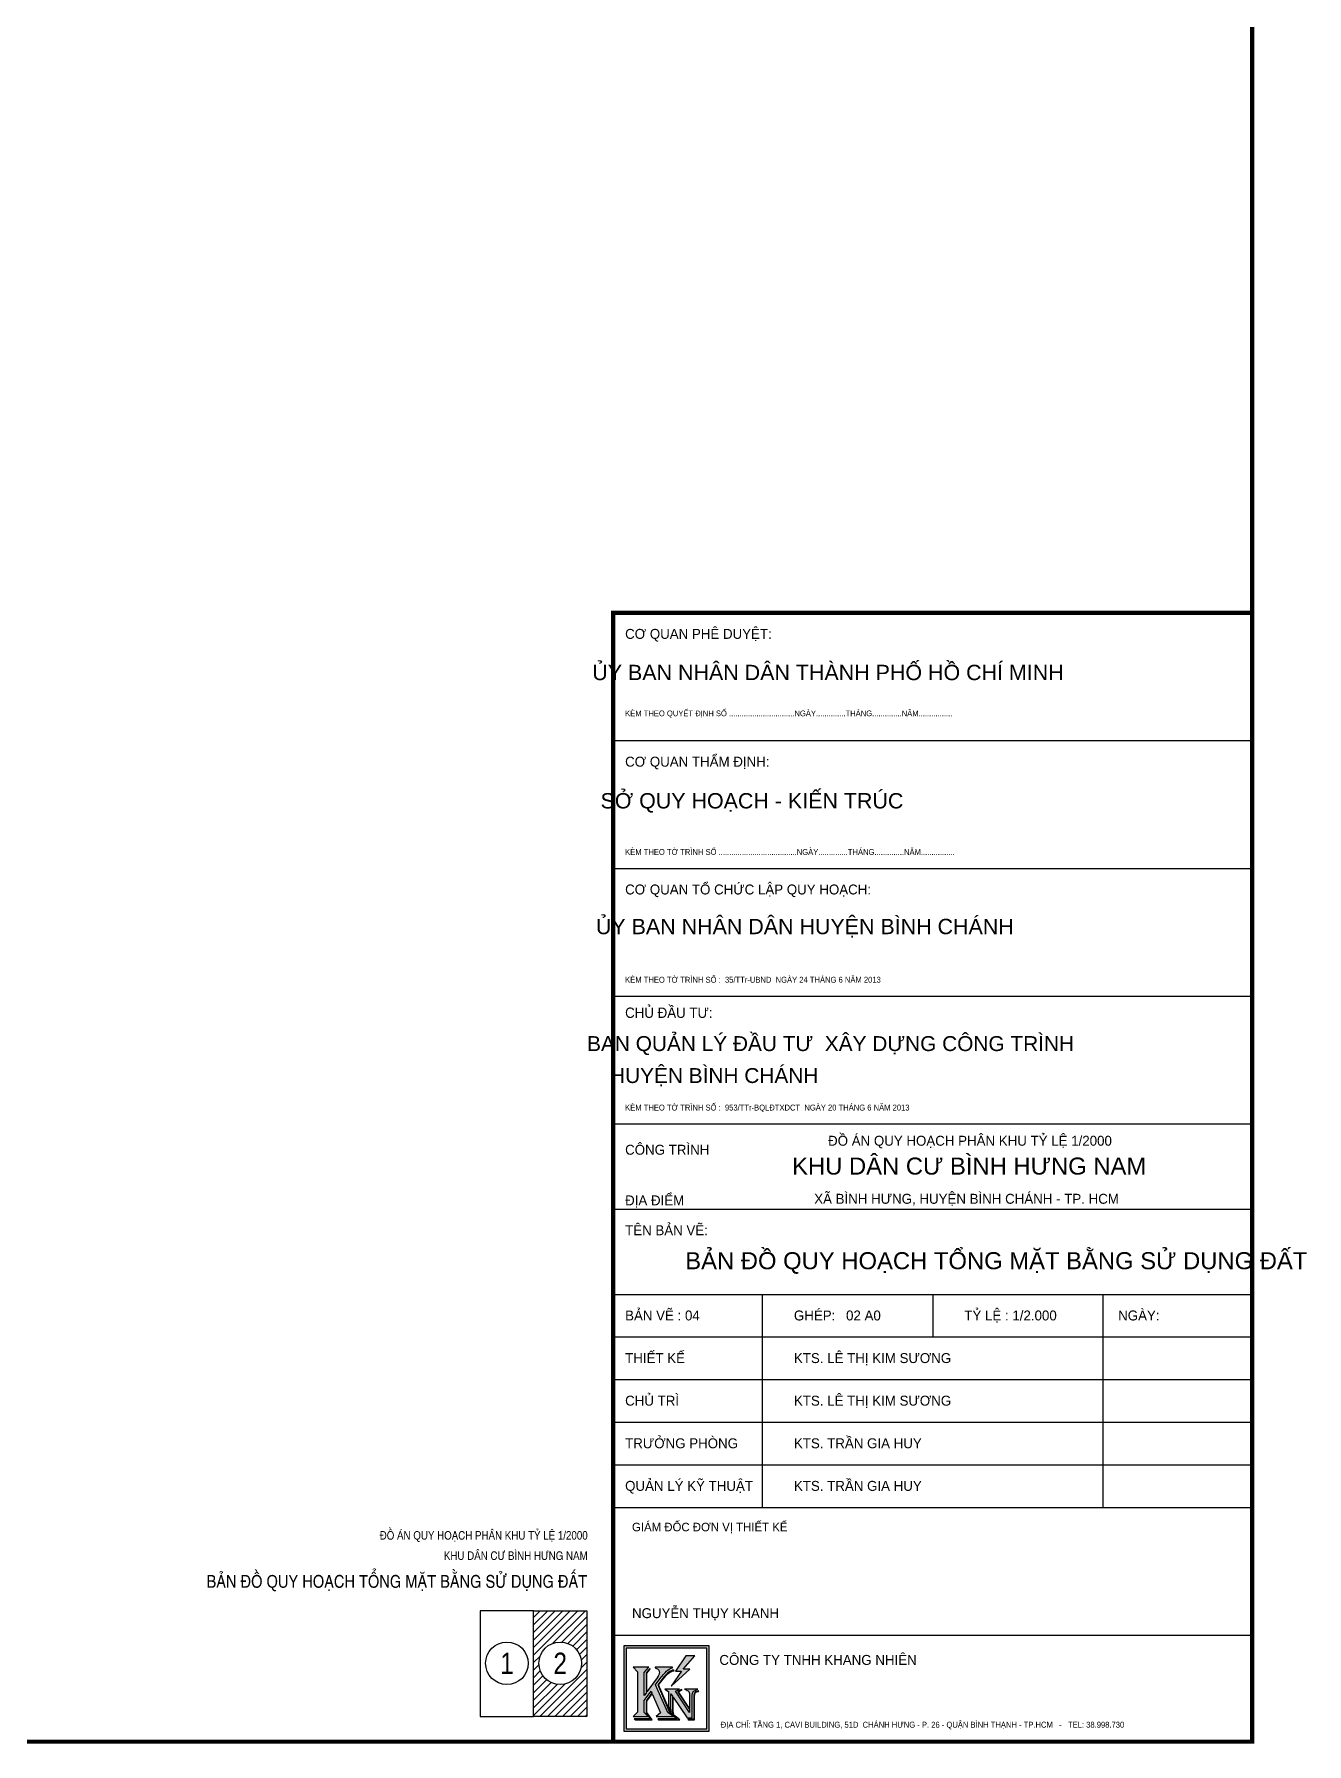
# Model space of a CAD drawing. Header units: metres. Extents: x 0 to 605536, y 0 to 1204694.
# Drawn here: x 601879 to 602477, y 1182421 to 1183223 of the extents above; entities that cross this region are included whole.
import ezdxf
from ezdxf.enums import TextEntityAlignment as Align

# ---------------------------------------------------------------- set-up
doc = ezdxf.new("R2010")
doc.units = ezdxf.units.M
doc.header["$LTSCALE"] = 10
doc.header["$MEASUREMENT"] = 0
doc.layers.get('0').update_dxf_attribs({"lineweight": 0})
for name, color, linetype, lineweight in [('0-0', 7, 'Continuous', 0), ('CHU', 7, 'Continuous', 13), ('KHUNG 1', 7, 'Continuous', 5)]:
    doc.layers.add(name, color=color, linetype=linetype, lineweight=lineweight)
for name, color, linetype in [('A-GHICHU', 7, 'Continuous'), ('DTEXT', 7, 'Continuous'), ('G-Frame', 7, 'Continuous'), ('Layer 1', 7, 'Continuous')]:
    doc.layers.add(name, color=color, linetype=linetype)
doc.styles.add('AVO', font='VAVON.TTF')
doc.styles.add('ICIC-2', font='VNI-HelveB.TTF')
doc.styles.add('VHEL-R', font='VHELVCN.TTF')

# ---------------------------------------------------------------- blocks, each defined once
blk = doc.blocks.new('LOGO')
at = {"layer": 'Layer 1'}
h = blk.add_hatch(color=150, dxfattribs=at)
h.paths.add_polyline_path([(0, 0), (3.937, 0), (3.937, 3.937), (0, 3.937)])
h.paths.add_polyline_path([(0.107, 0.107), (3.83, 0.107), (3.83, 3.83), (0.107, 3.83)], flags=16)
h = blk.add_hatch(color=1, dxfattribs=at)
edge = h.paths.add_edge_path()
edge.add_spline(control_points=[(2.86, 3.475), (2.86, 3.475), (3.28, 3.475), (3.28, 3.475), (3.28, 3.475), (3.28, 3.475), (2.743, 2.864), (2.743, 2.864), (2.743, 2.864), (2.743, 2.864), (3.057, 2.864), (3.057, 2.864), (3.057, 2.864), (3.057, 2.864), (2.194, 2.073), (2.194, 2.073), (2.194, 2.073), (2.194, 2.073), (2.669, 2.76), (2.669, 2.76), (2.669, 2.76), (2.669, 2.76), (2.393, 2.766), (2.393, 2.766), (2.393, 2.766), (2.393, 2.766), (2.86, 3.475), (2.86, 3.475)], knot_values=[0, 0, 0, 0, 0.142857, 0.142857, 0.142857, 0.142867, 0.285714, 0.285714, 0.285714, 0.285724, 0.428571, 0.428571, 0.428571, 0.428581, 0.571429, 0.571429, 0.571429, 0.571539, 0.714286, 0.714286, 0.714286, 0.714396, 0.857143, 0.857143, 0.857143, 0.857253, 1, 1, 1, 1], degree=3, periodic=0)
h = blk.add_hatch(color=150, dxfattribs=at)
edge = h.paths.add_edge_path()
edge.add_spline(control_points=[(0.437, 2.945), (0.437, 2.945), (1.155, 2.945), (1.155, 2.945), (1.155, 2.945), (1.155, 2.945), (0.945, 2.708), (0.945, 2.708), (0.945, 2.708), (0.945, 2.708), (0.945, 1.638), (0.945, 1.638), (0.945, 1.638), (0.945, 1.638), (1.027, 1.749), (1.027, 1.749), (1.027, 1.749), (1.027, 1.749), (1.027, 2.693), (1.027, 2.693), (1.027, 2.693), (1.027, 2.693), (1.199, 2.887), (1.199, 2.887), (1.199, 2.887), (1.199, 2.887), (1.222, 2.851), (1.222, 2.851), (1.222, 2.851), (1.222, 2.851), (1.064, 2.669), (1.064, 2.669), (1.064, 2.669), (1.064, 2.669), (1.064, 1.808), (1.064, 1.808), (1.064, 1.808), (1.064, 1.808), (1.543, 2.461), (1.543, 2.461), (1.543, 2.461), (1.61, 2.558), (1.644, 2.643), (1.644, 2.715), (1.644, 2.715), (1.644, 2.757), (1.625, 2.8), (1.587, 2.844), (1.587, 2.844), (1.541, 2.884), (1.494, 2.911), (1.445, 2.926), (1.445, 2.926), (1.445, 2.926), (1.445, 2.945), (1.445, 2.945), (1.445, 2.945), (1.445, 2.945), (2.255, 2.945), (2.255, 2.945), (2.255, 2.945), (2.255, 2.945), (2.255, 2.926), (2.255, 2.926), (2.255, 2.926), (2.077, 2.876), (1.886, 2.709), (1.682, 2.425), (1.682, 2.425), (1.682, 2.425), (1.468, 2.131), (1.468, 2.131), (1.468, 2.131), (1.468, 2.131), (2.037, 0.859), (2.037, 0.859), (2.037, 0.859), (2.037, 0.859), (2.293, 0.668), (2.293, 0.668), (2.293, 0.668), (2.293, 0.668), (1.495, 0.668), (1.495, 0.668), (1.495, 0.668), (1.495, 0.668), (1.697, 0.843), (1.697, 0.843), (1.697, 0.843), (1.697, 0.843), (1.316, 1.722), (1.316, 1.722), (1.316, 1.722), (1.316, 1.722), (1.063, 1.373), (1.063, 1.373), (1.063, 1.373), (1.063, 1.373), (1.064, 0.862), (1.064, 0.862), (1.064, 0.862), (1.064, 0.862), (1.316, 0.523), (1.316, 0.523), (1.316, 0.523), (1.316, 0.523), (0.525, 0.523), (0.525, 0.523), (0.525, 0.523), (0.525, 0.523), (0.485, 0.571), (0.485, 0.571), (0.485, 0.571), (0.485, 0.571), (1.223, 0.571), (1.223, 0.571), (1.223, 0.571), (1.223, 0.571), (1.027, 0.842), (1.027, 0.842), (1.027, 0.842), (1.027, 0.842), (1.027, 1.394), (1.027, 1.394), (1.027, 1.394), (1.027, 1.394), (1.293, 1.772), (1.293, 1.772), (1.293, 1.772), (1.293, 1.772), (1.262, 1.849), (1.262, 1.849), (1.262, 1.849), (1.262, 1.849), (0.945, 1.413), (0.945, 1.413), (0.945, 1.413), (0.945, 1.413), (0.945, 0.862), (0.945, 0.862), (0.945, 0.862), (0.945, 0.862), (1.13, 0.668), (1.13, 0.668), (1.13, 0.668), (1.13, 0.668), (0.424, 0.668), (0.424, 0.668), (0.424, 0.668), (0.424, 0.668), (0.636, 0.876), (0.636, 0.876), (0.636, 0.876), (0.636, 0.876), (0.636, 2.73), (0.636, 2.73), (0.636, 2.73), (0.636, 2.73), (0.437, 2.945), (0.437, 2.945)], knot_values=[0, 0, 0, 0, 0.025, 0.025, 0.025, 0.02511, 0.05, 0.05, 0.05, 0.05001, 0.075, 0.075, 0.075, 0.07511, 0.1, 0.1, 0.1, 0.10011, 0.125, 0.125, 0.125, 0.12501, 0.15, 0.15, 0.15, 0.15001, 0.175, 0.175, 0.175, 0.17501, 0.2, 0.2, 0.2, 0.20001, 0.225, 0.225, 0.225, 0.22501, 0.25, 0.25, 0.25, 0.25001, 0.275, 0.275, 0.275, 0.27501, 0.3, 0.3, 0.3, 0.30001, 0.325, 0.325, 0.325, 0.32501, 0.35, 0.35, 0.35, 0.35001, 0.375, 0.375, 0.375, 0.37501, 0.4, 0.4, 0.4, 0.40001, 0.425, 0.425, 0.425, 0.42501, 0.45, 0.45, 0.45, 0.45001, 0.475, 0.475, 0.475, 0.47501, 0.5, 0.5, 0.5, 0.50011, 0.525, 0.525, 0.525, 0.52511, 0.55, 0.55, 0.55, 0.55011, 0.575, 0.575, 0.575, 0.57511, 0.6, 0.6, 0.6, 0.60011, 0.625, 0.625, 0.625, 0.62511, 0.65, 0.65, 0.65, 0.65011, 0.675, 0.675, 0.675, 0.67511, 0.7, 0.7, 0.7, 0.70011, 0.725, 0.725, 0.725, 0.72511, 0.75, 0.75, 0.75, 0.75011, 0.775, 0.775, 0.775, 0.77511, 0.8, 0.8, 0.8, 0.80011, 0.825, 0.825, 0.825, 0.82511, 0.85, 0.85, 0.85, 0.85011, 0.875, 0.875, 0.875, 0.87511, 0.9, 0.9, 0.9, 0.90011, 0.925, 0.925, 0.925, 0.92511, 0.95, 0.95, 0.95, 0.95011, 0.975, 0.975, 0.975, 0.97511, 1, 1, 1, 1], degree=3, periodic=0)
edge = h.paths.add_edge_path()
edge.add_spline(control_points=[(2.331, 2.781), (2.261, 2.781), (2.187, 2.754), (2.108, 2.701), (2.108, 2.701), (2.036, 2.652), (1.959, 2.577), (1.877, 2.475), (1.877, 2.475), (1.877, 2.475), (1.608, 2.133), (1.608, 2.133), (1.608, 2.133), (1.608, 2.133), (2.152, 0.86), (2.152, 0.86), (2.152, 0.86), (2.152, 0.86), (2.589, 0.523), (2.589, 0.523), (2.589, 0.523), (2.589, 0.523), (1.608, 0.523), (1.608, 0.523), (1.608, 0.523), (1.608, 0.523), (1.564, 0.571), (1.564, 0.571), (1.564, 0.571), (1.564, 0.571), (2.458, 0.571), (2.458, 0.571), (2.458, 0.571), (2.458, 0.571), (2.129, 0.828), (2.129, 0.828), (2.129, 0.828), (2.129, 0.828), (1.564, 2.132), (1.564, 2.132), (1.564, 2.132), (1.564, 2.132), (1.852, 2.502), (1.852, 2.502), (1.852, 2.502), (2.003, 2.696), (2.157, 2.801), (2.314, 2.817), (2.314, 2.817), (2.314, 2.817), (2.331, 2.781), (2.331, 2.781)], knot_values=[0, 0, 0, 0, 0.076923, 0.076923, 0.076923, 0.077033, 0.153846, 0.153846, 0.153846, 0.153856, 0.230769, 0.230769, 0.230769, 0.230779, 0.307692, 0.307692, 0.307692, 0.307702, 0.384615, 0.384615, 0.384615, 0.384625, 0.461538, 0.461538, 0.461538, 0.461548, 0.538462, 0.538462, 0.538462, 0.538572, 0.615385, 0.615385, 0.615385, 0.615495, 0.692308, 0.692308, 0.692308, 0.692418, 0.769231, 0.769231, 0.769231, 0.769341, 0.846154, 0.846154, 0.846154, 0.846264, 0.923077, 0.923077, 0.923077, 0.923187, 1, 1, 1, 1], degree=3, periodic=0)
h = blk.add_hatch(color=3, dxfattribs=at)
edge = h.paths.add_edge_path()
edge.add_spline(control_points=[(3.424, 1.94), (3.319, 1.896), (3.252, 1.859), (3.224, 1.826), (3.224, 1.826), (3.179, 1.774), (3.157, 1.694), (3.157, 1.589), (3.157, 1.589), (3.157, 1.589), (3.157, 1.521), (3.157, 1.521), (3.157, 1.521), (3.157, 1.521), (3.157, 0.608), (3.157, 0.608), (3.157, 0.608), (3.157, 0.608), (2.925, 0.608), (2.925, 0.608), (2.925, 0.608), (2.925, 0.608), (2.286, 1.558), (2.286, 1.558), (2.286, 1.558), (2.286, 1.558), (2.286, 0.994), (2.286, 0.994), (2.286, 0.994), (2.286, 0.994), (2.286, 0.947), (2.286, 0.947), (2.286, 0.947), (2.286, 0.947), (2.303, 0.799), (2.303, 0.799), (2.303, 0.799), (2.303, 0.797), (2.304, 0.794), (2.304, 0.792), (2.304, 0.792), (2.304, 0.792), (2.266, 0.822), (2.266, 0.822), (2.266, 0.822), (2.257, 0.858), (2.253, 0.898), (2.253, 0.943), (2.253, 0.943), (2.253, 0.943), (2.253, 1.041), (2.253, 1.041), (2.253, 1.041), (2.253, 1.041), (2.253, 1.609), (2.253, 1.609), (2.253, 1.609), (2.253, 1.609), (2.177, 1.719), (2.177, 1.719), (2.177, 1.719), (2.177, 1.719), (2.177, 1.12), (2.177, 1.12), (2.177, 1.12), (2.177, 1.023), (2.181, 0.943), (2.19, 0.88), (2.19, 0.88), (2.19, 0.88), (2.184, 0.885), (2.184, 0.885), (2.184, 0.885), (2.184, 0.885), (2.069, 1.153), (2.069, 1.153), (2.069, 1.153), (2.069, 1.153), (2.069, 1.822), (2.069, 1.822), (2.069, 1.822), (2.069, 1.822), (1.888, 1.94), (1.888, 1.94), (1.888, 1.94), (1.888, 1.94), (2.574, 1.94), (2.574, 1.94), (2.574, 1.94), (2.574, 1.94), (2.382, 1.839), (2.382, 1.839), (2.382, 1.839), (2.382, 1.839), (3.037, 0.861), (3.037, 0.861), (3.037, 0.861), (3.037, 0.861), (3.037, 0.988), (3.037, 0.988), (3.037, 0.988), (3.037, 0.988), (2.475, 1.822), (2.475, 1.822), (2.475, 1.822), (2.475, 1.822), (2.665, 1.923), (2.665, 1.923), (2.665, 1.923), (2.665, 1.923), (2.691, 1.902), (2.691, 1.902), (2.691, 1.902), (2.691, 1.902), (2.521, 1.814), (2.521, 1.814), (2.521, 1.814), (2.521, 1.814), (3.037, 1.039), (3.037, 1.039), (3.037, 1.039), (3.037, 1.039), (3.037, 1.524), (3.037, 1.524), (3.037, 1.524), (3.037, 1.524), (3.037, 1.58), (3.037, 1.58), (3.037, 1.58), (3.037, 1.701), (3.024, 1.781), (2.998, 1.821), (2.998, 1.821), (2.976, 1.86), (2.912, 1.899), (2.808, 1.94), (2.808, 1.94), (2.808, 1.94), (3.424, 1.94), (3.424, 1.94)], knot_values=[0, 0, 0, 0, 0.028571, 0.028571, 0.028571, 0.028681, 0.057143, 0.057143, 0.057143, 0.057153, 0.085714, 0.085714, 0.085714, 0.085824, 0.114286, 0.114286, 0.114286, 0.114396, 0.142857, 0.142857, 0.142857, 0.142867, 0.171429, 0.171429, 0.171429, 0.171439, 0.2, 0.2, 0.2, 0.20001, 0.228571, 0.228571, 0.228571, 0.228581, 0.257143, 0.257143, 0.257143, 0.257153, 0.285714, 0.285714, 0.285714, 0.285724, 0.314286, 0.314286, 0.314286, 0.314296, 0.342857, 0.342857, 0.342857, 0.342867, 0.371429, 0.371429, 0.371429, 0.371439, 0.4, 0.4, 0.4, 0.40001, 0.428571, 0.428571, 0.428571, 0.428581, 0.457143, 0.457143, 0.457143, 0.457153, 0.485714, 0.485714, 0.485714, 0.485724, 0.514286, 0.514286, 0.514286, 0.514396, 0.542857, 0.542857, 0.542857, 0.542967, 0.571429, 0.571429, 0.571429, 0.571539, 0.6, 0.6, 0.6, 0.60011, 0.628571, 0.628571, 0.628571, 0.628681, 0.657143, 0.657143, 0.657143, 0.657253, 0.685714, 0.685714, 0.685714, 0.685824, 0.714286, 0.714286, 0.714286, 0.714396, 0.742857, 0.742857, 0.742857, 0.742967, 0.771429, 0.771429, 0.771429, 0.771539, 0.8, 0.8, 0.8, 0.80011, 0.828571, 0.828571, 0.828571, 0.828681, 0.857143, 0.857143, 0.857143, 0.857253, 0.885714, 0.885714, 0.885714, 0.885824, 0.914286, 0.914286, 0.914286, 0.914396, 0.942857, 0.942857, 0.942857, 0.942967, 0.971429, 0.971429, 0.971429, 0.971539, 1, 1, 1, 1], degree=3, periodic=0)
edge = h.paths.add_edge_path()
edge.add_spline(control_points=[(3.47, 1.86), (3.47, 1.86), (3.446, 1.831), (3.446, 1.831), (3.446, 1.831), (3.377, 1.818), (3.329, 1.795), (3.303, 1.761), (3.303, 1.761), (3.28, 1.727), (3.268, 1.671), (3.268, 1.592), (3.268, 1.592), (3.268, 1.592), (3.268, 0.523), (3.268, 0.523), (3.268, 0.523), (3.268, 0.523), (2.976, 0.523), (2.976, 0.523), (2.976, 0.523), (2.976, 0.523), (2.959, 0.551), (2.959, 0.551), (2.959, 0.551), (2.959, 0.551), (3.231, 0.551), (3.231, 0.551), (3.231, 0.551), (3.231, 0.551), (3.231, 1.583), (3.231, 1.583), (3.231, 1.583), (3.231, 1.679), (3.248, 1.747), (3.28, 1.785), (3.28, 1.785), (3.313, 1.823), (3.376, 1.848), (3.47, 1.86)], knot_values=[0, 0, 0, 0, 0.1, 0.1, 0.1, 0.10011, 0.2, 0.2, 0.2, 0.20001, 0.3, 0.3, 0.3, 0.30001, 0.4, 0.4, 0.4, 0.40001, 0.5, 0.5, 0.5, 0.50011, 0.6, 0.6, 0.6, 0.60011, 0.7, 0.7, 0.7, 0.70011, 0.8, 0.8, 0.8, 0.80011, 0.9, 0.9, 0.9, 0.90011, 1, 1, 1, 1], degree=3, periodic=0)
at = {"layer": 'Layer 1', "color": 150}
for points in [[(0, 0), (3.937, 0), (3.937, 3.937), (0, 3.937)], [(0.107, 0.107), (3.83, 0.107), (3.83, 3.83), (0.107, 3.83)]]:
    blk.add_lwpolyline(points, close=True, dxfattribs=at)
at = {"layer": 'Layer 1', "color": 1}
blk.add_open_spline([(2.86, 3.475), (2.86, 3.475), (3.28, 3.475), (3.28, 3.475), (3.28, 3.475), (3.28, 3.475), (2.743, 2.864), (2.743, 2.864), (2.743, 2.864), (2.743, 2.864), (3.057, 2.864), (3.057, 2.864), (3.057, 2.864), (3.057, 2.864), (2.194, 2.073), (2.194, 2.073), (2.194, 2.073), (2.194, 2.073), (2.669, 2.76), (2.669, 2.76), (2.669, 2.76), (2.669, 2.76), (2.393, 2.766), (2.393, 2.766), (2.393, 2.766), (2.393, 2.766), (2.86, 3.475), (2.86, 3.475)], degree=3, knots=[0, 0, 0, 0, 0.142857, 0.142857, 0.142857, 0.142857, 0.285714, 0.285714, 0.285714, 0.285714, 0.428571, 0.428571, 0.428571, 0.428571, 0.571429, 0.571429, 0.571429, 0.571429, 0.714286, 0.714286, 0.714286, 0.714286, 0.857143, 0.857143, 0.857143, 0.857143, 1, 1, 1, 1], dxfattribs=at)
at = {"layer": 'Layer 1', "color": 150}
blk.add_open_spline([(0.437, 2.945), (0.437, 2.945), (1.155, 2.945), (1.155, 2.945), (1.155, 2.945), (1.155, 2.945), (0.945, 2.708), (0.945, 2.708), (0.945, 2.708), (0.945, 2.708), (0.945, 1.638), (0.945, 1.638), (0.945, 1.638), (0.945, 1.638), (1.027, 1.749), (1.027, 1.749), (1.027, 1.749), (1.027, 1.749), (1.027, 2.693), (1.027, 2.693), (1.027, 2.693), (1.027, 2.693), (1.199, 2.887), (1.199, 2.887), (1.199, 2.887), (1.199, 2.887), (1.222, 2.851), (1.222, 2.851), (1.222, 2.851), (1.222, 2.851), (1.064, 2.669), (1.064, 2.669), (1.064, 2.669), (1.064, 2.669), (1.064, 1.808), (1.064, 1.808), (1.064, 1.808), (1.064, 1.808), (1.543, 2.461), (1.543, 2.461), (1.543, 2.461), (1.61, 2.558), (1.644, 2.643), (1.644, 2.715), (1.644, 2.715), (1.644, 2.757), (1.625, 2.8), (1.587, 2.844), (1.587, 2.844), (1.541, 2.884), (1.494, 2.911), (1.445, 2.926), (1.445, 2.926), (1.445, 2.926), (1.445, 2.945), (1.445, 2.945), (1.445, 2.945), (1.445, 2.945), (2.255, 2.945), (2.255, 2.945), (2.255, 2.945), (2.255, 2.945), (2.255, 2.926), (2.255, 2.926), (2.255, 2.926), (2.077, 2.876), (1.886, 2.709), (1.682, 2.425), (1.682, 2.425), (1.682, 2.425), (1.468, 2.131), (1.468, 2.131), (1.468, 2.131), (1.468, 2.131), (2.037, 0.859), (2.037, 0.859), (2.037, 0.859), (2.037, 0.859), (2.293, 0.668), (2.293, 0.668), (2.293, 0.668), (2.293, 0.668), (1.495, 0.668), (1.495, 0.668), (1.495, 0.668), (1.495, 0.668), (1.697, 0.843), (1.697, 0.843), (1.697, 0.843), (1.697, 0.843), (1.316, 1.722), (1.316, 1.722), (1.316, 1.722), (1.316, 1.722), (1.063, 1.373), (1.063, 1.373), (1.063, 1.373), (1.063, 1.373), (1.064, 0.862), (1.064, 0.862), (1.064, 0.862), (1.064, 0.862), (1.316, 0.523), (1.316, 0.523), (1.316, 0.523), (1.316, 0.523), (0.525, 0.523), (0.525, 0.523), (0.525, 0.523), (0.525, 0.523), (0.485, 0.571), (0.485, 0.571), (0.485, 0.571), (0.485, 0.571), (1.223, 0.571), (1.223, 0.571), (1.223, 0.571), (1.223, 0.571), (1.027, 0.842), (1.027, 0.842), (1.027, 0.842), (1.027, 0.842), (1.027, 1.394), (1.027, 1.394), (1.027, 1.394), (1.027, 1.394), (1.293, 1.772), (1.293, 1.772), (1.293, 1.772), (1.293, 1.772), (1.262, 1.849), (1.262, 1.849), (1.262, 1.849), (1.262, 1.849), (0.945, 1.413), (0.945, 1.413), (0.945, 1.413), (0.945, 1.413), (0.945, 0.862), (0.945, 0.862), (0.945, 0.862), (0.945, 0.862), (1.13, 0.668), (1.13, 0.668), (1.13, 0.668), (1.13, 0.668), (0.424, 0.668), (0.424, 0.668), (0.424, 0.668), (0.424, 0.668), (0.636, 0.876), (0.636, 0.876), (0.636, 0.876), (0.636, 0.876), (0.636, 2.73), (0.636, 2.73), (0.636, 2.73), (0.636, 2.73), (0.437, 2.945), (0.437, 2.945)], degree=3, knots=[0, 0, 0, 0, 0.025, 0.025, 0.025, 0.025, 0.05, 0.05, 0.05, 0.05, 0.075, 0.075, 0.075, 0.075, 0.1, 0.1, 0.1, 0.1, 0.125, 0.125, 0.125, 0.125, 0.15, 0.15, 0.15, 0.15, 0.175, 0.175, 0.175, 0.175, 0.2, 0.2, 0.2, 0.2, 0.225, 0.225, 0.225, 0.225, 0.25, 0.25, 0.25, 0.25, 0.275, 0.275, 0.275, 0.275, 0.3, 0.3, 0.3, 0.3, 0.325, 0.325, 0.325, 0.325, 0.35, 0.35, 0.35, 0.35, 0.375, 0.375, 0.375, 0.375, 0.4, 0.4, 0.4, 0.4, 0.425, 0.425, 0.425, 0.425, 0.45, 0.45, 0.45, 0.45, 0.475, 0.475, 0.475, 0.475, 0.5, 0.5, 0.5, 0.5, 0.525, 0.525, 0.525, 0.525, 0.55, 0.55, 0.55, 0.55, 0.575, 0.575, 0.575, 0.575, 0.6, 0.6, 0.6, 0.6, 0.625, 0.625, 0.625, 0.625, 0.65, 0.65, 0.65, 0.65, 0.675, 0.675, 0.675, 0.675, 0.7, 0.7, 0.7, 0.7, 0.725, 0.725, 0.725, 0.725, 0.75, 0.75, 0.75, 0.75, 0.775, 0.775, 0.775, 0.775, 0.8, 0.8, 0.8, 0.8, 0.825, 0.825, 0.825, 0.825, 0.85, 0.85, 0.85, 0.85, 0.875, 0.875, 0.875, 0.875, 0.9, 0.9, 0.9, 0.9, 0.925, 0.925, 0.925, 0.925, 0.95, 0.95, 0.95, 0.95, 0.975, 0.975, 0.975, 0.975, 1, 1, 1, 1], dxfattribs=at)
at = {"layer": 'Layer 1', "color": 156}
blk.add_open_spline([(2.331, 2.781), (2.261, 2.781), (2.187, 2.754), (2.108, 2.701), (2.108, 2.701), (2.036, 2.652), (1.959, 2.577), (1.877, 2.475), (1.877, 2.475), (1.877, 2.475), (1.608, 2.133), (1.608, 2.133), (1.608, 2.133), (1.608, 2.133), (2.152, 0.86), (2.152, 0.86), (2.152, 0.86), (2.152, 0.86), (2.589, 0.523), (2.589, 0.523), (2.589, 0.523), (2.589, 0.523), (1.608, 0.523), (1.608, 0.523), (1.608, 0.523), (1.608, 0.523), (1.564, 0.571), (1.564, 0.571), (1.564, 0.571), (1.564, 0.571), (2.458, 0.571), (2.458, 0.571), (2.458, 0.571), (2.458, 0.571), (2.129, 0.828), (2.129, 0.828), (2.129, 0.828), (2.129, 0.828), (1.564, 2.132), (1.564, 2.132), (1.564, 2.132), (1.564, 2.132), (1.852, 2.502), (1.852, 2.502), (1.852, 2.502), (2.003, 2.696), (2.157, 2.801), (2.314, 2.817), (2.314, 2.817), (2.314, 2.817), (2.331, 2.781), (2.331, 2.781)], degree=3, knots=[0, 0, 0, 0, 0.076923, 0.076923, 0.076923, 0.076923, 0.153846, 0.153846, 0.153846, 0.153846, 0.230769, 0.230769, 0.230769, 0.230769, 0.307692, 0.307692, 0.307692, 0.307692, 0.384615, 0.384615, 0.384615, 0.384615, 0.461538, 0.461538, 0.461538, 0.461538, 0.538462, 0.538462, 0.538462, 0.538462, 0.615385, 0.615385, 0.615385, 0.615385, 0.692308, 0.692308, 0.692308, 0.692308, 0.769231, 0.769231, 0.769231, 0.769231, 0.846154, 0.846154, 0.846154, 0.846154, 0.923077, 0.923077, 0.923077, 0.923077, 1, 1, 1, 1], dxfattribs=at)
at = {"layer": 'Layer 1', "color": 3}
for points, knots in [([(3.424, 1.94), (3.319, 1.896), (3.252, 1.859), (3.224, 1.826), (3.224, 1.826), (3.179, 1.774), (3.157, 1.694), (3.157, 1.589), (3.157, 1.589), (3.157, 1.589), (3.157, 1.521), (3.157, 1.521), (3.157, 1.521), (3.157, 1.521), (3.157, 0.608), (3.157, 0.608), (3.157, 0.608), (3.157, 0.608), (2.925, 0.608), (2.925, 0.608), (2.925, 0.608), (2.925, 0.608), (2.286, 1.558), (2.286, 1.558), (2.286, 1.558), (2.286, 1.558), (2.286, 0.994), (2.286, 0.994), (2.286, 0.994), (2.286, 0.994), (2.286, 0.947), (2.286, 0.947), (2.286, 0.947), (2.286, 0.947), (2.303, 0.799), (2.303, 0.799), (2.303, 0.799), (2.303, 0.797), (2.304, 0.794), (2.304, 0.792), (2.304, 0.792), (2.304, 0.792), (2.266, 0.822), (2.266, 0.822), (2.266, 0.822), (2.257, 0.858), (2.253, 0.898), (2.253, 0.943), (2.253, 0.943), (2.253, 0.943), (2.253, 1.041), (2.253, 1.041), (2.253, 1.041), (2.253, 1.041), (2.253, 1.609), (2.253, 1.609), (2.253, 1.609), (2.253, 1.609), (2.177, 1.719), (2.177, 1.719), (2.177, 1.719), (2.177, 1.719), (2.177, 1.12), (2.177, 1.12), (2.177, 1.12), (2.177, 1.023), (2.181, 0.943), (2.19, 0.88), (2.19, 0.88), (2.19, 0.88), (2.184, 0.885), (2.184, 0.885), (2.184, 0.885), (2.184, 0.885), (2.069, 1.153), (2.069, 1.153), (2.069, 1.153), (2.069, 1.153), (2.069, 1.822), (2.069, 1.822), (2.069, 1.822), (2.069, 1.822), (1.888, 1.94), (1.888, 1.94), (1.888, 1.94), (1.888, 1.94), (2.574, 1.94), (2.574, 1.94), (2.574, 1.94), (2.574, 1.94), (2.382, 1.839), (2.382, 1.839), (2.382, 1.839), (2.382, 1.839), (3.037, 0.861), (3.037, 0.861), (3.037, 0.861), (3.037, 0.861), (3.037, 0.988), (3.037, 0.988), (3.037, 0.988), (3.037, 0.988), (2.475, 1.822), (2.475, 1.822), (2.475, 1.822), (2.475, 1.822), (2.665, 1.923), (2.665, 1.923), (2.665, 1.923), (2.665, 1.923), (2.691, 1.902), (2.691, 1.902), (2.691, 1.902), (2.691, 1.902), (2.521, 1.814), (2.521, 1.814), (2.521, 1.814), (2.521, 1.814), (3.037, 1.039), (3.037, 1.039), (3.037, 1.039), (3.037, 1.039), (3.037, 1.524), (3.037, 1.524), (3.037, 1.524), (3.037, 1.524), (3.037, 1.58), (3.037, 1.58), (3.037, 1.58), (3.037, 1.701), (3.024, 1.781), (2.998, 1.821), (2.998, 1.821), (2.976, 1.86), (2.912, 1.899), (2.808, 1.94), (2.808, 1.94), (2.808, 1.94), (3.424, 1.94), (3.424, 1.94)], [0, 0, 0, 0, 0.028571, 0.028571, 0.028571, 0.028571, 0.057143, 0.057143, 0.057143, 0.057143, 0.085714, 0.085714, 0.085714, 0.085714, 0.114286, 0.114286, 0.114286, 0.114286, 0.142857, 0.142857, 0.142857, 0.142857, 0.171429, 0.171429, 0.171429, 0.171429, 0.2, 0.2, 0.2, 0.2, 0.228571, 0.228571, 0.228571, 0.228571, 0.257143, 0.257143, 0.257143, 0.257143, 0.285714, 0.285714, 0.285714, 0.285714, 0.314286, 0.314286, 0.314286, 0.314286, 0.342857, 0.342857, 0.342857, 0.342857, 0.371429, 0.371429, 0.371429, 0.371429, 0.4, 0.4, 0.4, 0.4, 0.428571, 0.428571, 0.428571, 0.428571, 0.457143, 0.457143, 0.457143, 0.457143, 0.485714, 0.485714, 0.485714, 0.485714, 0.514286, 0.514286, 0.514286, 0.514286, 0.542857, 0.542857, 0.542857, 0.542857, 0.571429, 0.571429, 0.571429, 0.571429, 0.6, 0.6, 0.6, 0.6, 0.628571, 0.628571, 0.628571, 0.628571, 0.657143, 0.657143, 0.657143, 0.657143, 0.685714, 0.685714, 0.685714, 0.685714, 0.714286, 0.714286, 0.714286, 0.714286, 0.742857, 0.742857, 0.742857, 0.742857, 0.771429, 0.771429, 0.771429, 0.771429, 0.8, 0.8, 0.8, 0.8, 0.828571, 0.828571, 0.828571, 0.828571, 0.857143, 0.857143, 0.857143, 0.857143, 0.885714, 0.885714, 0.885714, 0.885714, 0.914286, 0.914286, 0.914286, 0.914286, 0.942857, 0.942857, 0.942857, 0.942857, 0.971429, 0.971429, 0.971429, 0.971429, 1, 1, 1, 1]), ([(3.47, 1.86), (3.47, 1.86), (3.446, 1.831), (3.446, 1.831), (3.446, 1.831), (3.377, 1.818), (3.329, 1.795), (3.303, 1.761), (3.303, 1.761), (3.28, 1.727), (3.268, 1.671), (3.268, 1.592), (3.268, 1.592), (3.268, 1.592), (3.268, 0.523), (3.268, 0.523), (3.268, 0.523), (3.268, 0.523), (2.976, 0.523), (2.976, 0.523), (2.976, 0.523), (2.976, 0.523), (2.959, 0.551), (2.959, 0.551), (2.959, 0.551), (2.959, 0.551), (3.231, 0.551), (3.231, 0.551), (3.231, 0.551), (3.231, 0.551), (3.231, 1.583), (3.231, 1.583), (3.231, 1.583), (3.231, 1.679), (3.248, 1.747), (3.28, 1.785), (3.28, 1.785), (3.313, 1.823), (3.376, 1.848), (3.47, 1.86)], [0, 0, 0, 0, 0.1, 0.1, 0.1, 0.1, 0.2, 0.2, 0.2, 0.2, 0.3, 0.3, 0.3, 0.3, 0.4, 0.4, 0.4, 0.4, 0.5, 0.5, 0.5, 0.5, 0.6, 0.6, 0.6, 0.6, 0.7, 0.7, 0.7, 0.7, 0.8, 0.8, 0.8, 0.8, 0.9, 0.9, 0.9, 0.9, 1, 1, 1, 1])]:
    blk.add_open_spline(points, degree=3, knots=knots, dxfattribs=at)

msp = doc.modelspace()

# ---------------------------------------------------------------- hatches: boundary and pattern name
at = {"layer": 'DTEXT'}
h = msp.add_hatch(dxfattribs=at)
h.set_pattern_fill('ANSI31,_O', color=256, scale=20)
h.set_pattern_definition([(45, (317.8086, -104.9716), (-1.767766953, 1.767766953), [])])
h.paths.add_polyline_path([(602113.57, 1182483.11), (602138.57, 1182483.11), (602138.57, 1182433.48), (602113.57, 1182433.48)])
edge = h.paths.add_edge_path(flags=16)
edge.add_arc((602126.07, 1182458.48), 10, 0, 360)

# ---------------------------------------------------------------- linework, layer by layer
at = {"layer": '0-0'}
msp.add_line((602150.94, 1182421.69), (602450.99, 1182421.69), dxfattribs=at)
at = {"layer": 'DTEXT', "color": 4}
for points in [[(602113.57, 1182483.11), (602088.57, 1182483.11), (602088.57, 1182433.48), (602113.57, 1182433.48)], [(602113.57, 1182483.11), (602138.57, 1182483.11), (602138.57, 1182433.48), (602113.57, 1182433.48)]]:
    msp.add_lwpolyline(points, close=True, dxfattribs=at)
for centre in [(602101.07, 1182458.48), (602126.07, 1182458.48)]:
    msp.add_circle(centre, 10, dxfattribs=at)
at = {"layer": 'G-Frame'}
for p, q in [((602450.99, 1182951.69), (602150.94, 1182951.69)), ((602150.94, 1182951.69), (602450.99, 1182951.69)), ((602150.94, 1182951.69), (602150.94, 1182421.69)), ((602450.99, 1182421.69), (602450.99, 1182951.69)), ((602150.94, 1182891.69), (602450.99, 1182891.69)), ((602150.94, 1182831.69), (602450.99, 1182831.69)), ((602150.94, 1182771.69), (602450.99, 1182771.69)), ((602150.94, 1182711.69), (602450.99, 1182711.69)), ((602150.94, 1182671.69), (602450.99, 1182671.69)), ((602150.94, 1182631.69), (602450.99, 1182631.69)), ((602220.95, 1182631.69), (602220.95, 1182531.69)), ((602300.96, 1182631.69), (602300.96, 1182611.69)), ((602380.97, 1182531.69), (602380.97, 1182631.69)), ((602150.94, 1182611.69), (602450.99, 1182611.69)), ((602150.94, 1182591.69), (602450.99, 1182591.69)), ((602150.94, 1182571.69), (602450.99, 1182571.69)), ((602150.94, 1182551.69), (602450.99, 1182551.69)), ((602150.94, 1182531.69), (602450.99, 1182531.69)), ((602150.94, 1182471.69), (602450.99, 1182471.69))]:
    msp.add_line(p, q, dxfattribs=at)
at = {"layer": 'KHUNG 1', "color": 1, "linetype": 'Continuous', "const_width": 2}
for points in [[(600850.99, 1185598.06), (602450.99, 1185598.06), (602450.99, 1182421.69), (600850.99, 1182421.69)], [(602150.94, 1182421.69), (602450.99, 1182421.69), (602450.99, 1182951.69), (602150.94, 1182951.69)]]:
    msp.add_lwpolyline(points, close=True, dxfattribs=at)

# ---------------------------------------------------------------- block references
at = {"xscale": 10.15998984061662, "yscale": 10.15998984061662, "zscale": 10.15998984061662}
msp.add_blockref('LOGO', (602155.94, 1182426.69), dxfattribs=at)

# ---------------------------------------------------------------- texts
at = {"layer": 'A-GHICHU', "color": 7, "style": 'AVO'}
for s, height, width, p in [('CÔ QUAN PHEÂ DUYEÄT:', 4.6667, 1.000515, (602156.55, 1182939.45)), ('KEØM THEO QUYEÁT ÑÒNH SOÁ ...............................NGAØY..............THAÙNG..............NAÊM................', 2.66667, 1.000515, (602156.55, 1182903.14)), ('CÔ QUAN THAÅM ÑÒNH:', 4.6667, 1.000515, (602156.55, 1182879.45)), ('KEØM THEO TÔØ TRÌNH SOÁ .....................................NGAØY..............THAÙNG..............NAÊM................', 2.78072, 0.959612, (602156.55, 1182838.01)), ('CÔ QUAN TOÅ CHÖÙC LAÄP QUY HOAÏCH:', 4.6667, 1.000515, (602156.55, 1182819.45)), ('KEØM THEO TÔØ TRÌNH SOÁ :  35/TTr-UBND  NGAØY 24 THAÙNG 6 NAÊM 2013', 2.7807, 0.959612, (602156.55, 1182778.01)), ('CHUÛ ÑAÀU TÖ:', 4.8663, 0.959612, (602156.55, 1182761.49)), ('KEØM THEO TÔØ TRÌNH SOÁ :  953/TTr-BQLÑTXDCT  NGAØY 20 THAÙNG 6 NAÊM 2013', 2.7807, 0.959612, (602156.55, 1182718.01)), ('COÂNG TRÌNH', 4.6667, 1.000515, (602156.55, 1182697.26)), ('ÑÒA ÑIEÅM', 4.667, 1.000515, (602156.55, 1182673.5)), ('TEÂN BAÛN VEÕ:', 4.6667, 1.000515, (602156.55, 1182659.45)), ('BAÛN VEÕ : 04', 4.6667, 1.000515, (602156.55, 1182619.45)), ('GHEÙP: ', 4.667, 1.000515, (602235.8, 1182619.45)), ('02 A0', 4.667, 1.000515, (602260.28, 1182619.45)), ('TYÛ LEÄ : 1/2.000', 4.6667, 1.000515, (602315.81, 1182619.45)), ('NGAØY: ', 4.667, 1.000515, (602388.02, 1182619.45)), ('THIEÁT KEÁ', 4.667, 1.000515, (602156.55, 1182599.45)), ('KTS. LEÂ THÒ KIM SÖÔNG', 4.6667, 1.000515, (602235.8, 1182599.45)), ('CHUÛ TRÌ', 4.667, 1.000515, (602156.55, 1182579.45)), ('KTS. LEÂ THÒ KIM SÖÔNG', 4.6667, 1.000515, (602235.8, 1182579.45)), ('TRÖÔÛNG PHOØNG', 4.6667, 1.000515, (602156.55, 1182559.45)), ('KTS. TRAÀN GIA HUY', 4.6667, 1.000515, (602235.8, 1182559.45)), ('QUAÛN LYÙ KYÕ THUAÄT', 4.6667, 1.000515, (602156.55, 1182539.45)), ('KTS. TRAÀN GIA HUY', 4.6667, 1.000515, (602235.8, 1182539.45)), ('GIAÙM ÑOÁC ÑÔN VÒ THIEÁT KEÁ', 4, 1.000515, (602159.78, 1182520.46)), ('NGUYEÃN THUÏY KHANH', 4.6667, 1.000515, (602159.78, 1182479.69)), ('COÂNG TY TNHH KHANG NHIEÂN', 4.6667, 1.000515, (602200.82, 1182457.74)), ('ÑÒA CHÆ: TAÀNG 1, CAVI BUILDING, 51D  CHAÙNH HÖNG - P. 26 - QUAÄN BÌNH THAÏNH - TP.HCM   -   TEL: 38.998.730 ', 2.78072, 0.959612, (602201.44, 1182428.26))]:
    msp.add_text(s, height=height, dxfattribs=dict(at, width=width)).set_placement(p)
at = {"layer": 'A-GHICHU', "color": 7, "style": 'AVO', "width": 1.000515}
for s, p in [(' ÑOÀ AÙN QUY HOAÏCH PHAÂN KHU TYÛ LEÄ 1/2000', (602317.59, 1182701.48)), ('XAÕ BÌNH HÖNG, HUYEÄN BÌNH CHAÙNH - TP. HCM', (602316.85, 1182674.23))]:
    msp.add_text(s, height=4.6667, dxfattribs=at).set_placement(p, align=Align.CENTER)
at = {"layer": 'CHU', "style": 'ICIC-2', "width": 1.000165}
for s, height, p in [('UÛY BAN NHAÂN DAÂN THAØNH PHOÁ HOÀ CHÍ MINH', 7.2, (602251.8, 1182920.07)), ('SÔÛ QUY HOAÏCH - KIEÁN TRUÙC', 7.2, (602216.1, 1182859.83)), ('UÛY BAN NHAÂN DAÂN HUYEÄN BÌNH CHAÙNH', 7.2, (602240.92, 1182800.8)), ('BAN QUAÛN LYÙ ÑAÀU TÖ  XAÂY DÖÏNG COÂNG TRÌNH', 7, (602253.01, 1182745.93)), ('HUYEÄN BÌNH CHAÙNH', 7, (602198.38, 1182730.93)), ('KHU DAÂN CÖ BÌNH HÖNG NAM ', 8, (602319.62, 1182687.93))]:
    msp.add_text(s, height=height, dxfattribs=at).set_placement(p, align=Align.CENTER)
msp.add_text('BAÛN ÑOÀ QUY HOAÏCH TOÅNG MAËT BAÈNG SÖÛ DUÏNG ÑAÁT', height=8, dxfattribs=at).set_placement((602184.77, 1182643.5))
at = {"layer": 'DTEXT', "style": 'VHEL-R'}
for s, p in [('ÑOÀ AÙN QUY HOAÏCH PHAÂN KHU TYÛ LEÄ 1/2000', (602138.98, 1182516.55)), ('KHU DAÂN CÖ BÌNH HÖNG NAM', (602138.98, 1182507.03))]:
    msp.add_text(s, height=4, dxfattribs=at).set_placement(p, align=Align.RIGHT)
at = {"layer": 'DTEXT', "color": 7, "style": 'VHEL-R'}
msp.add_text('BAÛN ÑOÀ QUY HOAÏCH TOÅNG MAËT BAÈNG SÖÛ DUÏNG ÑAÁT', height=6, dxfattribs=at).set_placement((602138.71, 1182493.95), align=Align.RIGHT)
at = {"layer": 'DTEXT', "style": 'VHEL-R'}
for s, p in [('1', (602101.07, 1182458.48)), ('2', (602126.07, 1182458.48))]:
    msp.add_text(s, height=10, rotation=360, dxfattribs=at).set_placement(p, align=Align.MIDDLE_CENTER)

doc.saveas('drawing.dxf')
